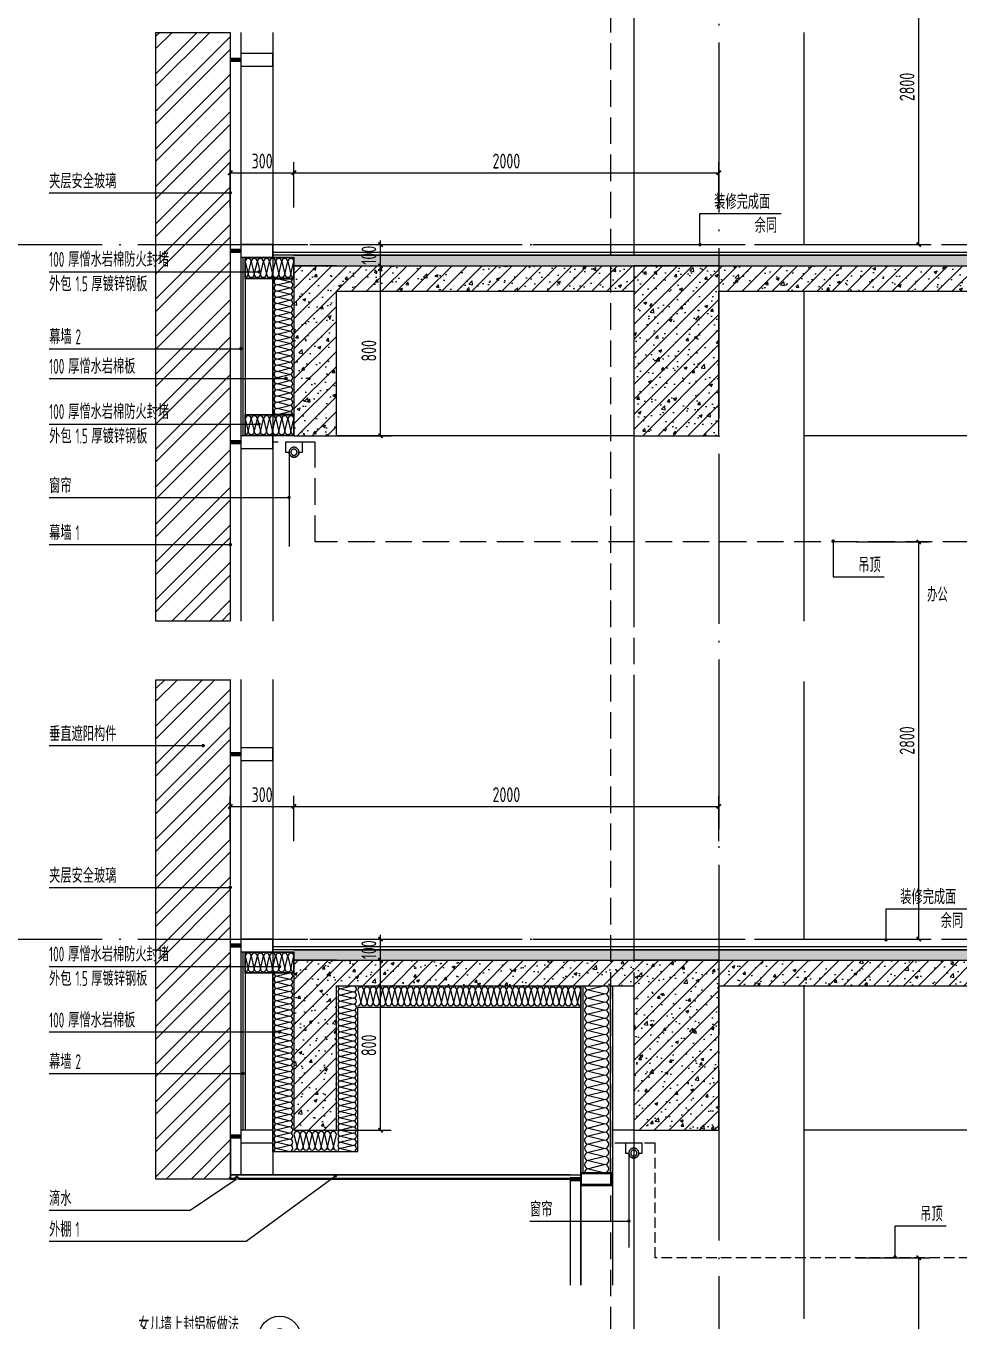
# Model space of a CAD drawing. Extents: x 198753 to 882193, y -399300 to 132460.
# Drawn here: x 348139 to 352533, y -190314 to -184216 of the extents above; entities that cross this region are included whole.
import ezdxf
from ezdxf.enums import TextEntityAlignment as Align

# ---------------------------------------------------------------- set-up
doc = ezdxf.new("R2010")
doc.units = 0
doc.header["$LTSCALE"] = 1000
doc.header["$MEASUREMENT"] = 0
for name, pattern in [('DASH', [0.35, 0.25, -0.1]), ('DOTE', [2.42, 2, -0.2, 0.02, -0.2]), ('HIDDEN', [9.525, 6.35, -3.175])]:
    doc.linetypes.add(name, pattern=pattern)
for name, color, linetype in [('00-图签', 7, 'Continuous'), ('01-标注_尺寸', 124, 'Continuous'), ('01-标注_符号', 200, 'Continuous'), ('02-TEXT_房间', 7, 'Continuous'), ('02-TEXT_标注', 130, 'Continuous'), ('05-填充_156', 156, 'Continuous'), ('05-填充_天正', 26, 'Continuous'), ('A-C_窗', 140, 'Continuous'), ('A-D-玻璃剖线', 130, 'Continuous'), ('A-D-金属剖线', 200, 'Continuous'), ('A-D-金属看线', 205, 'Continuous'), ('A-D_龙骨', 131, 'Continuous'), ('A-STR-面层', 191, 'Continuous'), ('A-SUR_保温', 222, 'Continuous'), ('A-SUR_看线', 231, 'Continuous'), ('A-SUR_面层', 191, 'Continuous'), ('A-TECH_结构', 21, 'Continuous'), ('A-金属背板', 30, 'Continuous'), ('A_AXIS-轴线', 36, 'DOTE'), ('A_STR-砼墙', 51, 'Continuous'), ('A_STR-砼柱', 51, 'Continuous'), ('D_铝板', 181, 'Continuous'), ('I-E-家具_活动', 201, 'DASH'), ('钢龙骨', 173, 'Continuous')]:
    doc.layers.add(name, color=color, linetype=linetype)
doc.styles.add('_TCH_DIM', font='ROS1', dxfattribs={"width": 0.8, "bigfont": 'JD'})
doc.styles.add('_TCH_DIM_T3', font='ROS1', dxfattribs={"width": 0.8, "bigfont": 'JD'})
doc.styles.get("Standard").update_dxf_attribs({"font": 'gbenor.shx', "bigfont": 'gbcbig.shx'})
doc.dimstyles.new('_TCH_ARCH&&20', dxfattribs={"dimtxt": 70, "dimasz": 20, "dimexe": 50, "dimexo": 60, "dimgap": 20, "dimtad": 1, "dimdec": 0, "dimzin": 0, "dimdsep": 46, "dimtxsty": '_TCH_DIM_T3', "dimblk": 'ARCHTICK', "dimcen": 0.09, "dimclrt": 4, "dimazin": 2, "dimtfac": 1, "dimtdec": 0, "dimtix": 1, "dimtmove": 2, "dimatfit": 3, "dimfxl": 0, "dimtolj": 1, "dimtzin": 0, "dimarcsym": 0})
pattern_1 = [(50, (0, 0), (143.452037, -12.550427), [15, -165]), (355, (0, 0), (-27.750267, 150.438427), [12, -132]), (100.4514, (11.95, -1.05), (115.701876, 137.88791), [12.74804, -140.22842]), (46.1842, (0, 40), (213.44821, -33.1038), [22.5, -247.5]), (96.6356, (17.79, 37.24), (186.93254, 194.82357), [19.12206, -210.3426]), (351.1842, (0, 40), (186.93239, 194.82372), [18, -198]), (21, (20, 30), (119.38141, -80.52378), [15, -165]), (326, (20, 30), (48.663066, 145.03001), [12, -132]), (71.4514, (29.95, 23.29), (168.044526, 64.5061), [12.74804, -140.22842]), (37.5, (0, 0), (2.431971, 66.578771), [0, -130.4, 0, -134, 0, -132.5]), (7.5, (0, 0), (52.613907, 78.882342), [0, -76.4, 0, -127.4, 0, -50.5]), (327.5, (-44.6, 0), (106.764487, -4.510974), [0, -50, 0, -156, 0, -207]), (317.5, (-64.6, 0), (116.637234, 20.020996), [0, -65, 0, -103.6, 0, -147])]
pattern_2 = [(45, (0, 0), (-35.355339, 35.355339), []), (50, (0, 0), (143.452037, -12.550427), [15, -165]), (355, (0, 0), (-27.750267, 150.438427), [12, -132]), (100.4514, (11.95, -1.05), (115.701876, 137.88791), [12.74804, -140.22842]), (46.1842, (0, 40), (213.44821, -33.1038), [22.5, -247.5]), (96.6356, (17.79, 37.24), (186.93254, 194.82357), [19.12206, -210.3426]), (351.1842, (0, 40), (186.93239, 194.82372), [18, -198]), (21, (20, 30), (119.38141, -80.52378), [15, -165]), (326, (20, 30), (48.663066, 145.03001), [12, -132]), (71.4514, (29.95, 23.29), (168.044526, 64.5061), [12.74804, -140.22842]), (37.5, (0, 0), (2.431971, 66.578771), [0, -130.4, 0, -134, 0, -132.5]), (7.5, (0, 0), (52.613907, 78.882342), [0, -76.4, 0, -127.4, 0, -50.5]), (327.5, (-44.6, 0), (106.764487, -4.510974), [0, -50, 0, -156, 0, -207]), (317.5, (-64.6, 0), (116.637234, 20.020996), [0, -65, 0, -103.6, 0, -147])]

# ---------------------------------------------------------------- blocks, each defined once
blk = doc.blocks.new('*U217')
at = {"layer": '05-填充_156'}
h = blk.add_hatch(dxfattribs=at)
h.set_pattern_fill('金属', color=256, scale=50)
h.set_pattern_definition([(45, (7135.61, -126962.34), (-88.3883, 88.3883), []), (45, (7194.53, -126962.34), (-88.3883, 88.3883), [])])
h.paths.add_polyline_path([(6935.6, -127262.3), (7285.6, -127262.3), (7285.6, -129613.6), (6935.6, -129613.6)])
at = {"layer": 'A-SUR_看线', "color": 8}
blk.add_lwpolyline([(6935.6, -127262.3), (7285.6, -127262.3), (7285.6, -129613.6), (6935.6, -129613.6)], close=True, dxfattribs=at)
blk = doc.blocks.new('dasgfs')
at = {"layer": '01-标注_符号'}
for p, q in [((0, 0), (0, 146.5)), ((0, 146.5), (382.7, 146.5))]:
    blk.add_line(p, q, dxfattribs=at)
at = {"layer": '01-标注_符号', "const_width": 8}
blk.add_lwpolyline([(0, -4, 1), (0, 4, 1)], format="xyb", close=True, dxfattribs=at)
at = {"layer": '02-TEXT_标注', "style": '_TCH_DIM', "width": 0.8}
for s, p in [('装修完成面', (66.9, 167.5)), ('余同', (257.5, 55.5))]:
    blk.add_text(s, height=69.46, dxfattribs=at).set_placement(p)
blk = doc.blocks.new('窗帘')
at = {"linetype": 'HIDDEN', "ltscale": 3}
blk.add_line((23.3, -47.5), (23.3, -491.9), dxfattribs=at)
blk.add_lwpolyline([(-23.3, -47.5), (-39.5, -47.5), (-39.5, 0), (39.5, 0), (39.5, -47.5), (23.3, -47.5)])
for radius in [23.3, 14.3]:
    blk.add_circle((0, -47.5), radius)
blk.add_arc((0, -47.5), 23.3, 180, 0)
blk = doc.blocks.new('*U250')
at = {"layer": '05-填充_天正'}
h = blk.add_hatch(dxfattribs=at)
h.set_pattern_fill('混凝土', color=256, scale=20, style=0)
h.set_pattern_definition(pattern_1)
h.paths.add_polyline_path([(315431.8, 7877.5), (315431.8, 7827.5), (318962.2, 7827.5), (318962.2, 7877.5)])
h = blk.add_hatch(dxfattribs=at)
h.set_pattern_fill('钢筋混凝土', color=256, scale=20, style=0)
h.set_pattern_definition(pattern_2)
h.paths.add_polyline_path([(315431.8, 7027.5), (315631.8, 7027.5), (315631.8, 7827.5), (315431.8, 7827.5)])
h = blk.add_hatch(dxfattribs=at)
h.set_pattern_fill('钢筋混凝土', color=256, scale=20, style=0)
h.set_pattern_definition(pattern_2)
h.paths.add_polyline_path([(317031.9, 7707.5), (317031.9, 7827.5), (315631.8, 7827.5), (315631.8, 7707.5)])
h = blk.add_hatch(dxfattribs=at)
h.set_pattern_fill('钢筋混凝土', color=256, scale=20, style=0)
h.set_pattern_definition(pattern_2)
h.paths.add_polyline_path([(317031.9, 7027.5), (317431.9, 7027.5), (317431.9, 7827.5), (317031.9, 7827.5)])
h = blk.add_hatch(dxfattribs=at)
h.set_pattern_fill('钢筋混凝土', color=256, scale=20, style=0)
h.set_pattern_definition(pattern_2)
h.paths.add_polyline_path([(317431.9, 7827.5), (317431.9, 7707.5), (318962.2, 7707.5), (318962.2, 7827.5)])
at = {"layer": '01-标注_符号'}
for p, q in [((318261.9, 6431.5), (318261.9, 6578)), ((318261.9, 6578), (318502.4, 6578))]:
    blk.add_line(p, q, dxfattribs=at)
at = {"layer": '01-标注_符号', "const_width": 8}
blk.add_lwpolyline([(318261.9, 6427.5, 1), (318261.9, 6435.5, 1)], format="xyb", close=True, dxfattribs=at)
at = {"layer": 'A-STR-面层', "linetype": 'DASH', "ltscale": 0.5}
blk.add_lwpolyline([(315331.8, 7927.5), (318962.2, 7927.5)], dxfattribs=at)
at = {"layer": 'A-STR-面层'}
blk.add_lwpolyline([(318962.2, 7877.5), (315331.8, 7877.5), (315331.8, 7892.5), (318962.2, 7892.5)], dxfattribs=at)
at = {"layer": 'A-STR-面层', "linetype": 'DASH', "ltscale": 0.2}
blk.add_lwpolyline([(318962.2, 6427.5), (317131.7, 6427.5), (317131.7, 6967.5), (316931.8, 6967.5)], dxfattribs=at)
at = {"layer": 'A-SUR_面层'}
for p, q in [((315431.8, 7877.5), (318962.2, 7877.5)), ((315431.8, 7827.5), (318962.2, 7827.5))]:
    blk.add_line(p, q, dxfattribs=at)
at = {"layer": 'A-TECH_结构'}
for points in [[(317031.9, 9140.6), (317031.9, 7927.5)], [(317831.9, 9140.6), (317831.9, 7927.5)], [(317031.9, 7707.5), (317031.9, 6139.8)], [(317831.9, 7707.5), (317831.9, 6139.8)], [(317031.9, 7027.5), (316931.8, 7027.5)], [(318962.2, 7027.5), (317831.9, 7027.5)]]:
    blk.add_lwpolyline(points, dxfattribs=at)
at = {"layer": 'A_STR-砼墙'}
for p, q in [((315631.8, 7827.5), (317031.9, 7827.5)), ((317431.9, 7827.5), (318962.2, 7827.5)), ((315631.8, 7707.5), (317031.9, 7707.5)), ((317431.9, 7707.5), (318962.2, 7707.5))]:
    blk.add_line(p, q, dxfattribs=at)
at = {"layer": 'A_STR-砼柱'}
for p, q in [((315631.8, 7827.5), (315431.8, 7827.5)), ((315431.8, 7827.5), (315431.8, 7027.5)), ((317431.9, 7827.5), (317031.9, 7827.5)), ((315631.8, 7027.5), (315631.8, 7707.5)), ((317031.9, 7707.5), (317031.9, 7027.5)), ((317431.9, 7027.5), (317431.9, 7707.5)), ((315431.8, 7027.5), (315631.8, 7027.5)), ((317031.9, 7027.5), (317431.9, 7027.5))]:
    blk.add_line(p, q, dxfattribs=at)
blk.add_blockref('dasgfs', (318219.3, 7924.1))
at = {"layer": 'I-E-家具_活动', "xscale": -1}
blk.add_blockref('窗帘', (317031.8, 6967.5), dxfattribs=at)
at = {"layer": '02-TEXT_标注', "style": '_TCH_DIM', "width": 0.8}
blk.add_text('吊顶', height=69.46, dxfattribs=at).set_placement((318380.2, 6599))
blk = doc.blocks.new('$LinePat$岩棉板')
at = {"color": 0}
for p, q in [((0, -17), (12, -67)), ((12, -67), (24, -17))]:
    blk.add_line(p, q, dxfattribs=at)
for centre, start, end in [((12, -17), 0, 180), ((0, -67), 270, 0), ((24, -67), 180, 270)]:
    blk.add_arc(centre, 12, start, end, dxfattribs=at)
at = {"layer": 'Defpoints'}
blk.add_point((0, 0.1), dxfattribs=at)
at = {"layer": 'Defpoints', "color": 0}
blk.add_point((24, -84), dxfattribs=at)
blk = doc.blocks.new('muqianger')
at = {"layer": '01-标注_符号', "const_width": 8}
for points in [[(7416.9, -124582.2, 1), (7424.9, -124582.2, 1)], [(7331.6, -124943.7, 1), (7339.6, -124943.7, 1)], [(7544, -125083.6, 1), (7552, -125083.6, 1)], [(7416.9, -125298.9, 1), (7424.9, -125298.9, 1)]]:
    blk.add_lwpolyline(points, format="xyb", close=True, dxfattribs=at)
at = {"layer": '01-标注_符号'}
for points in [[(6432.9, -124582.2), (7420.9, -124582.2)], [(6432.9, -124943.7), (7335.6, -124943.7)], [(6432.9, -125083.6), (7548, -125083.6)], [(6432.9, -125298.9), (7420.9, -125298.9)]]:
    blk.add_lwpolyline(points, dxfattribs=at)
at = {"layer": 'A-D-金属剖线'}
for points in [[(7585.6, -124614.1), (7355.6, -124614.1), (7355.6, -124513.6), (7585.6, -124513.6)], [(7584.1, -124612.6), (7357.1, -124612.6), (7357.1, -124515.1), (7584.1, -124515.1)], [(7585.6, -125353.6), (7463.5, -125353.6), (7463.5, -125353.6), (7355.6, -125353.6), (7355.6, -125254.1), (7585.6, -125254.1), (7585.6, -125353.6)], [(7584.1, -125352.1), (7463.5, -125352.1), (7357.1, -125352.1), (7357.1, -125255.6), (7584.1, -125255.6)]]:
    blk.add_lwpolyline(points, close=True, dxfattribs=at)
at = {"layer": 'A-SUR_保温'}
blk.add_lwpolyline([(7485.6, -124614.1), (7585.6, -124614.1), (7585.6, -125254.1), (7485.6, -125254.1)], close=True, dxfattribs=at)
at = {"layer": 'A-金属背板'}
blk.add_lwpolyline([(7345.6, -124513.6), (7355.6, -124513.6), (7355.6, -125353.6), (7345.6, -125353.6)], close=True, dxfattribs=at)
at = {"layer": 'A-SUR_保温', "yscale": 1.188379012465143, "zscale": 1.188379012465143}
for p, xscale, rotation in [((7355.6, -124513.6), 1.197916665669416, 1.41377259696773e-10), ((7384.4, -124513.6), 1.197916665669416, 1.41377259696773e-10), ((7413.1, -124513.6), 1.197916665669416, 1.41377259696773e-10), ((7441.9, -124513.6), 1.197916665669416, 1.41377259696773e-10), ((7470.6, -124513.6), 1.197916665669416, 1.41377259696773e-10), ((7499.4, -124513.6), 1.197916665669416, 1.41377259696773e-10), ((7528.1, -124513.6), 1.197916665669416, 1.41377259696773e-10), ((7556.9, -124513.6), 1.197916665669416, 1.41377259696773e-10), ((7485.6, -124643.2), 1.212040539249619, 89.99999984756685), ((7485.6, -124672.3), 1.212040539249619, 89.99999984756685), ((7485.6, -124701.4), 1.212040539249619, 89.99999984756685), ((7485.6, -124730.5), 1.212040539249619, 89.99999984756685), ((7485.6, -124759.6), 1.212040539249619, 89.99999984756685), ((7485.6, -124788.7), 1.212040539249619, 89.99999984756685), ((7485.6, -124817.8), 1.212040539249619, 89.99999984756685), ((7485.6, -124846.9), 1.212040539249619, 89.99999984756685), ((7485.6, -124875.9), 1.212040539249619, 89.99999984756685), ((7485.6, -124905), 1.212040539249619, 89.99999984756685), ((7485.6, -124934.1), 1.212040539249619, 89.99999984756685), ((7485.6, -124963.2), 1.212040539249619, 89.99999984756685), ((7485.6, -124992.3), 1.212040539249619, 89.99999984756685), ((7485.6, -125021.4), 1.212040539249619, 89.99999984756685), ((7485.6, -125050.5), 1.212040539249619, 89.99999984756685), ((7485.6, -125079.6), 1.212040539249619, 89.99999984756685), ((7485.6, -125108.7), 1.212040539249619, 89.99999984756685), ((7485.6, -125137.7), 1.212040539249619, 89.99999984756685), ((7485.6, -125166.8), 1.212040539249619, 89.99999984756685), ((7485.6, -125195.9), 1.212040539249619, 89.99999984756685), ((7485.6, -125225), 1.212040539249619, 89.99999984756685), ((7485.6, -125254.1), 1.212040539249619, 89.99999984756685)]:
    blk.add_blockref('$LinePat$岩棉板', p, dxfattribs=dict(at, xscale=xscale, rotation=rotation))
at = {"layer": 'A-SUR_保温', "xscale": 1.197916665664566, "yscale": 1.188379012465143, "zscale": 1.188379012465143}
for p in [(7355.6, -125254.1), (7384.4, -125254.1), (7413.1, -125254.1), (7441.9, -125254.1), (7470.6, -125254.1), (7499.4, -125254.1), (7528.1, -125254.1), (7556.9, -125254.1)]:
    blk.add_blockref('$LinePat$岩棉板', p, dxfattribs=at)
at = {"layer": '02-TEXT_标注', "style": '_TCH_DIM'}
for s, height, width, p in [('100', 70, 0.64, (6432.9, -124558.3)), ('厚憎水岩棉防火封堵', 69.46, 0.8, (6522.5, -124558.3)), ('外包', 69.46, 0.8, (6432.9, -124673.2)), ('1.5', 70, 0.64, (6557, -124673.2)), ('厚镀锌钢板', 69.46, 0.8, (6631.7, -124673.2)), ('幕墙', 69.46, 0.8, (6432.9, -124922.7)), ('2', 70, 0.64, (6557, -124922.7)), ('100', 70, 0.64, (6432.9, -125061.6)), ('厚憎水岩棉板', 69.46, 0.8, (6522.5, -125061.6)), ('100', 70, 0.64, (6432.9, -125275)), ('厚憎水岩棉防火封堵', 69.46, 0.8, (6522.5, -125275)), ('外包', 69.46, 0.8, (6432.9, -125389.9)), ('1.5', 70, 0.64, (6557, -125389.9)), ('厚镀锌钢板', 69.46, 0.8, (6631.7, -125389.9))]:
    blk.add_text(s, height=height, dxfattribs=dict(at, width=width)).set_placement(p)
blk = doc.blocks.new('kyuhtr')
at = {"const_width": 20}
blk.add_lwpolyline([(50, 0), (0, 0)], dxfattribs=at)
blk.add_lwpolyline([(50, -30), (200, -30), (200, 30), (50, 30)], close=True)
blk = doc.blocks.new('*U276')
at = {"layer": 'A-D-玻璃剖线'}
for points in [[(7285.6, -123454.4), (7285.6, -126226)], [(7335.6, -123454.4), (7335.6, -126226)]]:
    blk.add_lwpolyline(points, dxfattribs=at)
at = {"layer": '钢龙骨'}
for points in [[(7485.6, -123454.4), (7485.6, -124483.6)], [(7485.6, -124483.6), (7485.6, -126226)]]:
    blk.add_lwpolyline(points, dxfattribs=at)
at = {"layer": 'A-D_龙骨'}
for p in [(7285.6, -123583.6), (7285.6, -124483.6), (7285.6, -125383.6)]:
    blk.add_blockref('kyuhtr', p, dxfattribs=at)
blk = doc.blocks.new('*U247')
at = {"layer": '05-填充_天正'}
h = blk.add_hatch(dxfattribs=at)
h.set_pattern_fill('混凝土', color=256, scale=20, style=0)
h.set_pattern_definition(pattern_1)
h.paths.add_polyline_path([(9085.5, -124503.6), (9085.5, -124553.6), (12615.9, -124553.6), (12615.9, -124503.6)])
h = blk.add_hatch(dxfattribs=at)
h.set_pattern_fill('钢筋混凝土', color=256, scale=20, style=0)
h.set_pattern_definition(pattern_2)
h.paths.add_polyline_path([(9085.5, -125353.6), (9285.5, -125353.6), (9285.5, -124553.6), (9085.5, -124553.6)])
h = blk.add_hatch(dxfattribs=at)
h.set_pattern_fill('钢筋混凝土', color=256, scale=20, style=0)
h.set_pattern_definition(pattern_2)
h.paths.add_polyline_path([(10685.6, -124673.6), (10685.6, -124553.6), (9285.5, -124553.6), (9285.5, -124673.6)])
h = blk.add_hatch(dxfattribs=at)
h.set_pattern_fill('钢筋混凝土', color=256, scale=20, style=0)
h.set_pattern_definition(pattern_2)
h.paths.add_polyline_path([(10685.6, -125353.6), (11085.6, -125353.6), (11085.6, -124553.6), (10685.6, -124553.6)])
h = blk.add_hatch(dxfattribs=at)
h.set_pattern_fill('钢筋混凝土', color=256, scale=20, style=0)
h.set_pattern_definition(pattern_2)
h.paths.add_polyline_path([(11085.6, -124553.6), (11085.6, -124673.6), (12615.9, -124673.6), (12615.9, -124553.6)])
at = {"layer": '01-标注_符号'}
for p, q in [((11623.9, -125849.6), (11623.9, -126017.4)), ((11623.9, -126017.4), (11864.3, -126017.4))]:
    blk.add_line(p, q, dxfattribs=at)
blk.add_lwpolyline([(7932.8, -125644.1), (9062.2, -125644.1)], dxfattribs=at)
at = {"layer": '01-标注_符号', "const_width": 8}
for points in [[(9058.2, -125644.1, 1), (9066.2, -125644.1, 1)], [(11623.9, -125845.6, 1), (11623.9, -125853.6, 1)]]:
    blk.add_lwpolyline(points, format="xyb", close=True, dxfattribs=at)
at = {"layer": 'A-STR-面层', "linetype": 'DASH', "ltscale": 0.5}
for points in [[(8985.5, -124453.6), (12615.9, -124453.6)], [(12615.9, -125853.6), (9185.4, -125853.6), (9185.4, -125383.6), (8985.4, -125383.6)]]:
    blk.add_lwpolyline(points, dxfattribs=at)
at = {"layer": 'A-STR-面层'}
blk.add_lwpolyline([(12615.9, -124503.6), (8985.5, -124503.6), (8985.5, -124488.6), (12615.9, -124488.6)], dxfattribs=at)
at = {"layer": 'A-SUR_面层'}
for p, q in [((9085.5, -124503.6), (12615.9, -124503.6)), ((9085.5, -124553.6), (12615.9, -124553.6))]:
    blk.add_line(p, q, dxfattribs=at)
at = {"layer": 'A-TECH_结构'}
for points in [[(10685.6, -123454.4), (10685.6, -124453.6)], [(11485.6, -123454.4), (11485.6, -124453.6)], [(10685.6, -124673.6), (10685.6, -126226)], [(11485.6, -124673.6), (11485.6, -126226)], [(10685.6, -125353.6), (9285.5, -125353.6)], [(12615.9, -125353.6), (11485.6, -125353.6)]]:
    blk.add_lwpolyline(points, dxfattribs=at)
at = {"layer": 'A_STR-砼墙'}
for p, q in [((9285.5, -124553.6), (10685.6, -124553.6)), ((11085.6, -124553.6), (12615.9, -124553.6)), ((9285.5, -124673.6), (10685.6, -124673.6)), ((11085.6, -124673.6), (12615.9, -124673.6))]:
    blk.add_line(p, q, dxfattribs=at)
at = {"layer": 'A_STR-砼柱'}
for p, q in [((9285.5, -124553.6), (9085.5, -124553.6)), ((9085.5, -124553.6), (9085.5, -125353.6)), ((11085.6, -124553.6), (10685.6, -124553.6)), ((9285.5, -125353.6), (9285.5, -124673.6)), ((10685.6, -124673.6), (10685.6, -125353.6)), ((11085.6, -125353.6), (11085.6, -124673.6)), ((9085.5, -125353.6), (9285.5, -125353.6)), ((10685.6, -125353.6), (11085.6, -125353.6))]:
    blk.add_line(p, q, dxfattribs=at)
blk.add_blockref('dasgfs', (10997, -124453.6))
at = {"layer": 'I-E-家具_活动', "xscale": -1}
blk.add_blockref('窗帘', (9085.5, -125383.6), dxfattribs=at)
at = {"layer": '02-TEXT_标注', "style": '_TCH_DIM', "width": 0.8}
for s, p in [('窗帘', (7932.8, -125623.1)), ('吊顶', (11742.2, -125996.4))]:
    blk.add_text(s, height=69.46, dxfattribs=at).set_placement(p)
blk = doc.blocks.new('*U187')
at = {"layer": '05-填充_156'}
h = blk.add_hatch(dxfattribs=at)
h.set_pattern_fill('金属', color=256, scale=50)
h.set_pattern_definition([(45, (7135.61, -126542.07), (-88.3883, 88.3883), []), (45, (7194.53, -126542.07), (-88.3883, 88.3883), [])])
h.paths.add_polyline_path([(6935.6, -126842), (7285.6, -126842), (7285.6, -129613.6), (6935.6, -129613.6)])
at = {"layer": 'A-SUR_看线', "color": 8}
blk.add_lwpolyline([(6935.6, -126842), (7285.6, -126842), (7285.6, -129613.6), (6935.6, -129613.6)], close=True, dxfattribs=at)
blk = doc.blocks.new('*U259')
at = {"layer": '01-标注_符号'}
for p, q in [((276.4, 276.7), (482.1, 631.6)), ((482.1, 631.6), (1232.4, 631.6)), ((1432.4, 631.6), (1232.4, 631.6)), ((265.8, 227.5), (580.4, 41.3)), ((580.4, 41.3), (753.6, 41.3))]:
    blk.add_line(p, q, dxfattribs=at)
blk.add_lwpolyline([(-96.9, 460.3, 0, 0, 0), (33.1, 444.2, 16, 0, 0), (92.6, 436.8, 0, 0, 0)], format="xyseb", dxfattribs=at)
for points, const_width in [([(-304, 179.5, 1), (-296, 179.5, 1)], 8), ([(263.5, 228.8, 1), (268.1, 226.1, 1)], 5.33)]:
    blk.add_lwpolyline(points, format="xyb", close=True, dxfattribs=dict(at, const_width=const_width))
blk.add_lwpolyline([(-1149.7, 179.5), (-300, 179.5)], dxfattribs=at)
for centre, radius in [((1332.4, 631.6), 100), ((249.6, 230.5), 53.5)]:
    blk.add_circle(centre, radius, dxfattribs=at)
at = {"layer": 'A-D-金属剖线'}
blk.add_line((-130, 443.2), (-130, 440.2), dxfattribs=at)
for points in [[(235, 220), (295, 220), (295, 386.8), (-300, 450), (-300, 20)], [(276.2, 223), (292, 223), (292, 384.1), (-297, 446.6), (-297, 20)], [(235, 240), (275, 240), (275, 369), (-280, 427.5), (-280, 20)], [(235, 223), (253.8, 223)], [(276.2, 223), (265, 234.2), (253.8, 223)], [(275, 220), (265, 230), (255, 220)]]:
    blk.add_lwpolyline(points, dxfattribs=at)
at = {"layer": 'A-D-金属剖线', "const_width": 10}
blk.add_lwpolyline([(240, 240), (240, 220)], dxfattribs=at)
at = {"layer": 'A-D-金属看线'}
for p, q in [((-300, 450), (2700.1, 450)), ((295, 386.8), (2700.1, 386.8)), ((295, 220), (2700.1, 220))]:
    blk.add_line(p, q, dxfattribs=at)
at = {"layer": '02-TEXT_标注', "style": '_TCH_DIM'}
for s, height, width, p in [('女儿墙上封铝板做法', 69.46, 0.8, (666.6, 657.4)), ('参', 69.5, 0.8, (925.3, 540.6)), ('97J103-1', 70, 0.64, (987.4, 540.6)), ('浅灰色铝盖板', 69.46, 0.8, (-1149.7, 200.5)), ('滴水', 69.46, 0.8, (621.9, 62.3))]:
    blk.add_text(s, height=height, dxfattribs=dict(at, width=width)).set_placement(p)
for s, p, p2 in [('-', (1318.2, 650), (1346.5, 650)), ('8', (1318.2, 560.2), (1346.5, 560.2))]:
    blk.add_text(s, height=53, dxfattribs=at).set_placement(p, p2, align=Align.FIT)
at = {"layer": '02-TEXT_标注', "style": '_TCH_DIM', "width": 0.64}
blk.add_text('10%', height=70, rotation=352.93534, dxfattribs=at).set_placement((-40.3, 474.4))
blk = doc.blocks.new('A$C643B6CAF')
at = {"layer": '钢龙骨', "const_width": 10}
blk.add_lwpolyline([(0, -1.6), (-28, -1.6)], dxfattribs=at)
at = {"layer": '钢龙骨'}
for points in [[(0, 28.4), (0, -31.6), (150, -31.6), (150, 28.4)], [(4, 24.4), (4, -27.6), (146, -27.6), (146, 24.4)]]:
    blk.add_lwpolyline(points, close=True, dxfattribs=at)
blk = doc.blocks.new('*U302')
at = {"layer": '01-标注_符号', "const_width": 8}
for points in [[(7513.4, -128783.1, 1), (7521.4, -128783.1, 1)], [(7513.4, -129091, 1), (7521.4, -129091, 1)], [(7341.6, -129286.8, 1), (7349.6, -129286.8, 1)], [(7777.7, -129770.3, 1), (7784.2, -129765.5, 1)]]:
    blk.add_lwpolyline(points, format="xyb", close=True, dxfattribs=at)
at = {"layer": '01-标注_符号'}
for points in [[(6432.6, -128783.1), (7313.3, -128783.1), (7517.4, -128783.1)], [(6432.6, -129091), (7313.3, -129091), (7517.4, -129091)], [(6432.6, -129286.8), (7313.3, -129286.8), (7345.6, -129286.8)], [(6432.6, -130076), (7359.7, -130076), (7781, -129767.9)], [(6432.6, -129930.4), (7097.3, -129930.4), (7317.4, -129781)]]:
    blk.add_lwpolyline(points, dxfattribs=at)
at = {"layer": 'A-C_窗'}
for points in [[(8935.6, -128873.6), (8935.6, -130283.1)], [(9085.6, -128873.6), (9085.6, -130283.1)], [(8885.6, -129763.6), (7285.6, -129763.6)]]:
    blk.add_lwpolyline(points, dxfattribs=at)
at = {"layer": 'A-D-玻璃剖线'}
blk.add_lwpolyline([(8935.6, -130283.1), (8935.6, -129783.6), (8885.6, -129783.6), (8885.6, -130283.1)], dxfattribs=at)
at = {"layer": 'A-D-金属剖线'}
blk.add_line((7288.6, -129763.6), (8935.6, -129763.6), dxfattribs=at)
blk.add_lwpolyline([(7285.6, -129583.6), (7285.6, -129783.6), (7305.6, -129783.6), (7315.6, -129773.6), (7325.6, -129783.6), (7325.6, -129783.6), (8885.6, -129783.6), (8885.6, -129780.6), (7326.8, -129780.6), (7315.6, -129769.4), (7304.4, -129780.6), (7288.6, -129780.6), (7288.6, -129583.6)], dxfattribs=at)
at = {"layer": 'A-SUR_保温'}
for p, q in [((7485.6, -129653.6), (7485.6, -128813.6)), ((7585.6, -128813.6), (7585.6, -129553.6)), ((7785.6, -129553.6), (7785.6, -128873.6)), ((7585.6, -129553.6), (7785.6, -129553.6))]:
    blk.add_line(p, q, dxfattribs=at)
for points in [[(7585.6, -128813.6), (7355.6, -128813.6), (7355.6, -128713.6), (7585.6, -128713.6), (7585.6, -128813.6)], [(7585.6, -129553.6), (7785.6, -129553.6), (7785.6, -128873.6), (8935.6, -128873.6)], [(7485.6, -129653.6), (7885.6, -129653.6), (7885.6, -128973.6), (8935.6, -128973.6)]]:
    blk.add_lwpolyline(points, dxfattribs=at)
blk.add_lwpolyline([(7584.1, -128812.1), (7357.1, -128812.1), (7357.1, -128715.1), (7584.1, -128715.1)], close=True, dxfattribs=at)
at = {"layer": 'A-金属背板'}
blk.add_lwpolyline([(7345.6, -128713.6), (7355.6, -128713.6), (7355.6, -129553.6), (7345.6, -129553.6)], close=True, dxfattribs=at)
at = {"layer": '钢龙骨'}
for points in [[(9085.6, -128873.6), (9085.6, -129753.6)], [(7485.6, -129653.6), (7485.6, -129653.6)]]:
    blk.add_lwpolyline(points, dxfattribs=at)
at = {"layer": 'A-D_龙骨'}
blk.add_blockref('kyuhtr', (8885.6, -129783.6), dxfattribs=at)
at = {"layer": 'A-SUR_保温', "yscale": 1.188379012465143, "zscale": 1.188379012465143}
for p, xscale, rotation in [((7355.6, -128714.1), 1.197916665668403, 1.232519699921628e-09), ((7384.4, -128714.1), 1.197916665668403, 1.232519699921628e-09), ((7413.1, -128714.1), 1.197916665668403, 1.232519699921628e-09), ((7441.9, -128714.1), 1.197916665668403, 1.232519699921628e-09), ((7470.6, -128714.1), 1.197916665668403, 1.232519699921628e-09), ((7499.4, -128714.1), 1.197916665668403, 1.232519699921628e-09), ((7528.1, -128714.1), 1.197916665668403, 1.232519699921628e-09), ((7556.9, -128714.1), 1.197916665668403, 1.232519699921628e-09), ((7585.6, -128813.6), 1.206896550718391, 270), ((7585.6, -128842.6), 1.206896550718391, 270), ((7585.6, -128871.6), 1.206896550718391, 270), ((7585.6, -128900.5), 1.206896550718391, 270), ((7885.6, -128873.6), 1.203703702700617, 269.9999999999861), ((7885.6, -128902.5), 1.203703702700617, 269.9999999999861), ((7885.6, -128873.6), 1.215277776888649, 359.9999999998689), ((7914.8, -128873.6), 1.215277776888649, 359.9999999998689), ((7943.9, -128873.6), 1.215277776888649, 359.9999999998689), ((7973.1, -128873.6), 1.215277776888649, 359.9999999998689), ((8002.3, -128873.6), 1.215277776888649, 359.9999999998689), ((8031.4, -128873.6), 1.215277776888649, 359.9999999998689), ((8060.6, -128873.6), 1.215277776888649, 359.9999999998689), ((8089.8, -128873.6), 1.215277776888649, 359.9999999998689), ((8118.9, -128873.6), 1.215277776888649, 359.9999999998689), ((8148.1, -128873.6), 1.215277776888649, 359.9999999998689), ((8177.3, -128873.6), 1.215277776888649, 359.9999999998689), ((8206.4, -128873.6), 1.215277776888649, 359.9999999998689), ((8235.6, -128873.6), 1.215277776888649, 359.9999999998689), ((8264.8, -128873.6), 1.215277776888649, 359.9999999998689), ((8293.9, -128873.6), 1.215277776888649, 359.9999999998689), ((8323.1, -128873.6), 1.215277776888649, 359.9999999998689), ((8352.3, -128873.6), 1.215277776888649, 359.9999999998689), ((8381.4, -128873.6), 1.215277776888649, 359.9999999998689), ((8410.6, -128873.6), 1.215277776888649, 359.9999999998689), ((8439.8, -128873.6), 1.215277776888649, 359.9999999998689), ((8468.9, -128873.6), 1.215277776888649, 359.9999999998689), ((8498.1, -128873.6), 1.215277776888649, 359.9999999998689), ((8527.3, -128873.6), 1.215277776888649, 359.9999999998689), ((8556.4, -128873.6), 1.215277776888649, 359.9999999998689), ((8585.6, -128873.6), 1.215277776888649, 359.9999999998689), ((8614.8, -128873.6), 1.215277776888649, 359.9999999998689), ((8643.9, -128873.6), 1.215277776888649, 359.9999999998689), ((8673.1, -128873.6), 1.215277776888649, 359.9999999998689), ((8702.3, -128873.6), 1.215277776888649, 359.9999999998689), ((8731.4, -128873.6), 1.215277776888649, 359.9999999998689), ((8760.6, -128873.6), 1.215277776888649, 359.9999999998689), ((8789.8, -128873.6), 1.215277776888649, 359.9999999998689), ((8818.9, -128873.6), 1.215277776888649, 359.9999999998689), ((8848.1, -128873.6), 1.215277776888649, 359.9999999998689), ((8877.3, -128873.6), 1.215277776888649, 359.9999999998689), ((8906.4, -128873.6), 1.215277776888649, 359.9999999998689), ((7585.6, -128929.5), 1.206896550718391, 270), ((7585.6, -128958.4), 1.206896550718391, 270), ((7885.6, -128931.4), 1.203703702700617, 269.9999999999861), ((7885.6, -128960.3), 1.203703702700617, 269.9999999999861), ((7585.6, -128987.4), 1.206896550718391, 270), ((7585.6, -129016.4), 1.206896550718391, 270), ((7885.6, -128989.2), 1.203703702700617, 269.9999999999861), ((7885.6, -129018.1), 1.203703702700617, 269.9999999999861), ((7585.6, -129045.3), 1.206896550718391, 270), ((7585.6, -129074.3), 1.206896550718391, 270), ((7885.6, -129047), 1.203703702700617, 269.9999999999861), ((7885.6, -129075.8), 1.203703702700617, 269.9999999999861), ((7585.6, -129103.3), 1.206896550718391, 270), ((7585.6, -129132.2), 1.206896550718391, 270), ((7885.6, -129104.7), 1.203703702700617, 269.9999999999861), ((7885.6, -129133.6), 1.203703702700617, 269.9999999999861), ((7585.6, -129161.2), 1.206896550718391, 270), ((7585.6, -129190.2), 1.206896550718391, 270), ((7885.6, -129162.5), 1.203703702700617, 269.9999999999861), ((7885.6, -129191.4), 1.203703702700617, 269.9999999999861), ((7585.6, -129219.1), 1.206896550718391, 270), ((7585.6, -129248.1), 1.206896550718391, 270), ((7885.6, -129220.3), 1.203703702700617, 269.9999999999861), ((7885.6, -129249.2), 1.203703702700617, 269.9999999999861), ((7585.6, -129277.1), 1.206896550718391, 270), ((7585.6, -129306), 1.206896550718391, 270), ((7885.6, -129278.1), 1.203703702700617, 269.9999999999861), ((7885.6, -129307), 1.203703702700617, 269.9999999999861), ((7585.6, -129335), 1.206896550718391, 270), ((7585.6, -129364), 1.206896550718391, 270), ((7885.6, -129335.8), 1.203703702700617, 269.9999999999861), ((7885.6, -129364.7), 1.203703702700617, 269.9999999999861), ((7585.6, -129392.9), 1.206896550718391, 270), ((7585.6, -129421.9), 1.206896550718391, 270), ((7585.6, -129450.9), 1.206896550718391, 270), ((7885.6, -129393.6), 1.203703702700617, 269.9999999999861), ((7885.6, -129422.5), 1.203703702700617, 269.9999999999861), ((7885.6, -129451.4), 1.203703702700617, 269.9999999999861), ((7585.6, -129479.8), 1.206896550718391, 270), ((7585.6, -129508.8), 1.206896550718391, 270), ((7885.6, -129480.3), 1.203703702700617, 269.9999999999861), ((7885.6, -129509.2), 1.203703702700617, 269.9999999999861), ((7585.6, -129537.8), 1.206896550718391, 270), ((7585.6, -129566.7), 1.206896550718391, 270), ((7885.6, -129538.1), 1.203703702700617, 269.9999999999861), ((7885.6, -129567), 1.203703702700617, 269.9999999999861), ((7585.6, -129595.7), 1.206896550718391, 270), ((7585.6, -129624.7), 1.206896550718391, 270), ((7885.6, -129595.8), 1.203703702700617, 269.9999999999861), ((7885.6, -129624.7), 1.203703702700617, 269.9999999999861)]:
    blk.add_blockref('$LinePat$岩棉板', p, dxfattribs=dict(at, xscale=xscale, rotation=rotation))
at = {"layer": 'A-SUR_保温', "xscale": 1.190476189484289, "yscale": 1.188379012465143, "zscale": 1.188379012465143}
for p in [(7585.6, -129553.6), (7614.2, -129553.6), (7642.7, -129553.6), (7671.3, -129553.6), (7699.9, -129553.6), (7728.5, -129553.6), (7757, -129553.6)]:
    blk.add_blockref('$LinePat$岩棉板', p, dxfattribs=at)
at = {"layer": '钢龙骨', "xscale": -1, "rotation": 180}
blk.add_blockref('A$C643B6CAF', (8935.6, -129785.2), dxfattribs=at)
at = {"layer": '02-TEXT_标注', "style": '_TCH_DIM'}
for s, height, width, p in [('100', 70, 0.64, (6432.6, -128759.2)), ('厚憎水岩棉防火封堵', 69.46, 0.8, (6522.2, -128759.2)), ('外包', 69.46, 0.8, (6432.6, -128874.1)), ('1.5', 70, 0.64, (6556.8, -128874.1)), ('厚镀锌钢板', 69.46, 0.8, (6631.4, -128874.1)), ('100', 70, 0.64, (6432.6, -129070)), ('厚憎水岩棉板', 69.46, 0.8, (6522.2, -129070)), ('幕墙', 69.46, 0.8, (6432.6, -129265.8)), ('2', 70, 0.64, (6556.8, -129265.8)), ('滴水', 69.46, 0.8, (6432.6, -129909.4)), ('外棚', 69.46, 0.8, (6432.6, -130055)), ('1', 70, 0.64, (6556.8, -130055))]:
    blk.add_text(s, height=height, dxfattribs=dict(at, width=width)).set_placement(p)
blk = doc.blocks.new('*U216')
at = {"layer": 'A-C_窗'}
for points in [[(3340.9, 10313.6), (3340.9, 8162.3)], [(3390.9, 10313.6), (3390.9, 7982.3)]]:
    blk.add_lwpolyline(points, dxfattribs=at)
at = {"layer": '钢龙骨'}
blk.add_lwpolyline([(3540.9, 10313.6), (3540.9, 7982.3)], dxfattribs=at)
at = {"layer": 'A-D_龙骨'}
for p in [(3340.9, 9962.3), (3340.9, 9062.3), (3340.9, 8162.3)]:
    blk.add_blockref('kyuhtr', p, dxfattribs=at)
blk = doc.blocks.new('*U221')
at = {"layer": 'A-金属背板'}
for points in [[(0, -880), (0, 0)], [(10, 0), (10, -880)], [(140, -880), (140, 0)], [(150, 0), (150, -880)]]:
    blk.add_lwpolyline(points, dxfattribs=at)
at = {"layer": 'A-SUR_保温', "xscale": 1.594202879991518, "yscale": 1.544892716204687, "zscale": 1.544892716204687, "rotation": 269.9999999999894}
for p in [(140, 0), (140, -38.3), (140, -76.5), (140, -114.8), (140, -153), (140, -191.3), (140, -229.6), (140, -267.8), (140, -306.1), (140, -344.3), (140, -382.6), (140, -420.9), (140, -459.1), (140, -497.4), (140, -535.7), (140, -573.9), (140, -612.2), (140, -650.4), (140, -688.7), (140, -727), (140, -765.2), (140, -803.5), (140, -841.7)]:
    blk.add_blockref('$LinePat$岩棉板', p, dxfattribs=at)
blk = doc.blocks.new('*U298')
at = {"layer": 'A-STR-面层', "linetype": 'DASH', "ltscale": 0.5}
for points in [[(7893.8, 16587.4), (7954.3, 16587.4), (8038.8, 16441.1), (8038.8, 15702.4, 0.414214), (8198.8, 15542.4), (8948.7, 15542.4, -0.414214), (8998.7, 15492.4), (8998.7, -5251.7, 0.414214), (9158.7, -5411.7), (9755.8, -5411.7)], [(8293.8, 16587.4), (8233.3, 16587.4), (8148.8, 16441.1), (8148.8, 15702.4, 0.414214), (8198.8, 15652.4), (8948.7, 15652.4, -0.414214), (9108.7, 15492.4), (9108.7, -5251.7, 0.414214), (9158.7, -5301.7), (9755.8, -5301.7)]]:
    blk.add_lwpolyline(points, format="xyb", dxfattribs=at)
blk = doc.blocks.new('_ArchTick')
at = {"color": 0, "linetype": 'ByBlock', "const_width": 0.4}
blk.add_lwpolyline([(-0.5, -0.5), (0.5, 0.5)], dxfattribs=at)
blk = doc.blocks.new('*D1921')
at = {"layer": '01-标注_尺寸', "color": 0, "lineweight": -2, "transparency": 16777216}
for p, q in [((349101.6, -185071.2), (349101.6, -184857.6)), ((349401.6, -185071.2), (349401.6, -184857.6)), ((349101.6, -184907.6), (349401.6, -184907.6))]:
    blk.add_line(p, q, dxfattribs=at)
at = {"layer": 'Defpoints', "color": 0, "transparency": 16777216}
for p in [(349401.6, -184907.6), (349101.6, -185131.2), (349401.6, -185131.2)]:
    blk.add_point(p, dxfattribs=at)
at = {"layer": '01-标注_尺寸', "color": 0, "lineweight": -2, "transparency": 16777216, "xscale": 20, "yscale": 20, "zscale": 20, "rotation": 180}
blk.add_blockref('_ArchTick', (349101.6, -184907.6), dxfattribs=at)
at = {"layer": '01-标注_尺寸', "color": 0, "lineweight": -2, "transparency": 16777216, "xscale": 20, "yscale": 20, "zscale": 20}
blk.add_blockref('_ArchTick', (349401.6, -184907.6), dxfattribs=at)
at = {"layer": '01-标注_尺寸', "color": 4, "transparency": 16777216, "insert": (349251.6, -184852.6), "char_height": 70, "attachment_point": 5, "style": '_TCH_DIM_T3'}
blk.add_mtext('\\A1;300', dxfattribs=at)
blk = doc.blocks.new('*D1922')
at = {"layer": '01-标注_尺寸', "color": 0, "lineweight": -2, "transparency": 16777216}
for p, q in [((349401.6, -185071.2), (349401.6, -184857.6)), ((351401.6, -185071.2), (351401.6, -184857.6)), ((349401.6, -184907.6), (351401.6, -184907.6))]:
    blk.add_line(p, q, dxfattribs=at)
at = {"layer": 'Defpoints', "color": 0, "transparency": 16777216}
for p in [(351401.6, -184907.6), (349401.6, -185131.2), (351401.6, -185131.2)]:
    blk.add_point(p, dxfattribs=at)
at = {"layer": '01-标注_尺寸', "color": 0, "lineweight": -2, "transparency": 16777216, "xscale": 20, "yscale": 20, "zscale": 20, "rotation": 180}
blk.add_blockref('_ArchTick', (349401.6, -184907.6), dxfattribs=at)
at = {"layer": '01-标注_尺寸', "color": 0, "lineweight": -2, "transparency": 16777216, "xscale": 20, "yscale": 20, "zscale": 20}
blk.add_blockref('_ArchTick', (351401.6, -184907.6), dxfattribs=at)
at = {"layer": '01-标注_尺寸', "color": 4, "transparency": 16777216, "insert": (350401.6, -184852.6), "char_height": 70, "attachment_point": 5, "style": '_TCH_DIM_T3'}
blk.add_mtext('\\A1;2000', dxfattribs=at)
blk = doc.blocks.new('*D1923')
at = {"layer": '01-标注_尺寸', "color": 0, "lineweight": -2, "transparency": 16777216}
for p, q in [((352049.6, -183761.7), (352393.2, -183761.7)), ((352343.2, -185245.8), (352343.2, -183761.7)), ((352049.6, -185245.8), (352393.2, -185245.8))]:
    blk.add_line(p, q, dxfattribs=at)
at = {"layer": 'Defpoints', "color": 0, "transparency": 16777216}
for p in [(351989.6, -183761.7), (352343.2, -183761.7), (351989.6, -185245.8)]:
    blk.add_point(p, dxfattribs=at)
at = {"layer": '01-标注_尺寸', "color": 0, "lineweight": -2, "transparency": 16777216, "xscale": 20, "yscale": 20, "zscale": 20}
for p, rotation in [((352343.2, -183761.7), 90), ((352343.2, -185245.8), 270)]:
    blk.add_blockref('_ArchTick', p, dxfattribs=dict(at, rotation=rotation))
at = {"layer": '01-标注_尺寸', "color": 4, "transparency": 16777216, "insert": (352288.2, -184503.7), "char_height": 70, "attachment_point": 5, "rotation": 90, "style": '_TCH_DIM_T3'}
blk.add_mtext('\\A1;2800', dxfattribs=at)
blk = doc.blocks.new('*D1924')
at = {"layer": '01-标注_尺寸', "color": 0, "lineweight": -2, "transparency": 16777216}
for p, q in [((352049.6, -186645.8), (352393.2, -186645.8)), ((352343.2, -188515.4), (352343.2, -186645.8)), ((352049.6, -188515.4), (352393.2, -188515.4))]:
    blk.add_line(p, q, dxfattribs=at)
at = {"layer": 'Defpoints', "color": 0, "transparency": 16777216}
for p in [(351989.6, -186645.8), (352343.2, -186645.8), (351989.6, -188515.4)]:
    blk.add_point(p, dxfattribs=at)
at = {"layer": '01-标注_尺寸', "color": 0, "lineweight": -2, "transparency": 16777216, "xscale": 20, "yscale": 20, "zscale": 20}
for p, rotation in [((352343.2, -186645.8), 90), ((352343.2, -188515.4), 270)]:
    blk.add_blockref('_ArchTick', p, dxfattribs=dict(at, rotation=rotation))
at = {"layer": '01-标注_尺寸', "color": 4, "transparency": 16777216, "insert": (352288.2, -187580.6), "char_height": 70, "attachment_point": 5, "rotation": 90, "style": '_TCH_DIM_T3'}
blk.add_mtext('\\A1;2800', dxfattribs=at)
blk = doc.blocks.new('*D1925')
at = {"layer": '01-标注_尺寸', "color": 0, "lineweight": -2, "transparency": 16777216}
for p, q in [((352049.7, -190015.4), (352393.3, -190015.4)), ((352343.3, -191872), (352343.3, -190015.4)), ((352049.7, -191872), (352393.3, -191872))]:
    blk.add_line(p, q, dxfattribs=at)
at = {"layer": 'Defpoints', "color": 0, "transparency": 16777216}
for p in [(351989.7, -190015.4), (352343.3, -190015.4), (351989.7, -191872)]:
    blk.add_point(p, dxfattribs=at)
at = {"layer": '01-标注_尺寸', "color": 0, "lineweight": -2, "transparency": 16777216, "xscale": 20, "yscale": 20, "zscale": 20}
for p, rotation in [((352343.3, -190015.4), 90), ((352343.3, -191872), 270)]:
    blk.add_blockref('_ArchTick', p, dxfattribs=dict(at, rotation=rotation))
at = {"layer": '01-标注_尺寸', "color": 4, "transparency": 16777216, "insert": (352288.3, -190943.7), "char_height": 70, "attachment_point": 5, "rotation": 90, "style": '_TCH_DIM_T3'}
blk.add_mtext('\\A1;2800', dxfattribs=at)
blk = doc.blocks.new('*D1979')
at = {"layer": '01-标注_尺寸', "color": 0, "lineweight": -2, "transparency": 16777216}
for p, q in [((349595, -185345.8), (349859.1, -185345.8)), ((349809.1, -186145.8), (349809.1, -185345.8)), ((349595, -186145.8), (349859.1, -186145.8))]:
    blk.add_line(p, q, dxfattribs=at)
at = {"layer": 'Defpoints', "color": 0, "transparency": 16777216}
for p in [(349535, -185345.8), (349809.1, -185345.8), (349535, -186145.8)]:
    blk.add_point(p, dxfattribs=at)
at = {"layer": '01-标注_尺寸', "color": 0, "lineweight": -2, "transparency": 16777216, "xscale": 20, "yscale": 20, "zscale": 20}
for p, rotation in [((349809.1, -185345.8), 90), ((349809.1, -186145.8), 270)]:
    blk.add_blockref('_ArchTick', p, dxfattribs=dict(at, rotation=rotation))
at = {"layer": '01-标注_尺寸', "color": 4, "transparency": 16777216, "insert": (349754.1, -185745.8), "char_height": 70, "attachment_point": 5, "rotation": 90, "style": '_TCH_DIM_T3'}
blk.add_mtext('\\A1;800', dxfattribs=at)
blk = doc.blocks.new('*D1980')
at = {"layer": '01-标注_尺寸', "color": 0, "lineweight": -2, "transparency": 16777216}
for p, q in [((349595, -185245.8), (349859.1, -185245.8)), ((349809.1, -185245.8), (349809.1, -185225.8)), ((349809.1, -185345.8), (349809.1, -185245.8)), ((349595, -185345.8), (349859.1, -185345.8)), ((349809.1, -185345.8), (349809.1, -185365.8))]:
    blk.add_line(p, q, dxfattribs=at)
at = {"layer": 'Defpoints', "color": 0, "transparency": 16777216}
for p in [(349535, -185245.8), (349809.1, -185245.8), (349535, -185345.8)]:
    blk.add_point(p, dxfattribs=at)
at = {"layer": '01-标注_尺寸', "color": 0, "lineweight": -2, "transparency": 16777216, "xscale": 20, "yscale": 20, "zscale": 20}
for p, rotation in [((349809.1, -185245.8), 270), ((349809.1, -185345.8), 90)]:
    blk.add_blockref('_ArchTick', p, dxfattribs=dict(at, rotation=rotation))
at = {"layer": '01-标注_尺寸', "color": 4, "transparency": 16777216, "insert": (349754.1, -185295.8), "char_height": 70, "attachment_point": 5, "rotation": 90, "style": '_TCH_DIM_T3'}
blk.add_mtext('\\A1;100', dxfattribs=at)
blk = doc.blocks.new('*D1981')
at = {"layer": '01-标注_尺寸', "color": 0, "lineweight": -2, "transparency": 16777216}
for p, q in [((349595, -188615.4), (349859, -188615.4)), ((349809, -189415.4), (349809, -188615.4)), ((349595, -189415.4), (349859, -189415.4))]:
    blk.add_line(p, q, dxfattribs=at)
at = {"layer": 'Defpoints', "color": 0, "transparency": 16777216}
for p in [(349535, -188615.4), (349809, -188615.4), (349535, -189415.4)]:
    blk.add_point(p, dxfattribs=at)
at = {"layer": '01-标注_尺寸', "color": 0, "lineweight": -2, "transparency": 16777216, "xscale": 20, "yscale": 20, "zscale": 20}
for p, rotation in [((349809, -188615.4), 90), ((349809, -189415.4), 270)]:
    blk.add_blockref('_ArchTick', p, dxfattribs=dict(at, rotation=rotation))
at = {"layer": '01-标注_尺寸', "color": 4, "transparency": 16777216, "insert": (349754, -189015.4), "char_height": 70, "attachment_point": 5, "rotation": 90, "style": '_TCH_DIM_T3'}
blk.add_mtext('\\A1;800', dxfattribs=at)
blk = doc.blocks.new('*D1982')
at = {"layer": '01-标注_尺寸', "color": 0, "lineweight": -2, "transparency": 16777216}
for p, q in [((349595, -188515.4), (349859, -188515.4)), ((349809, -188515.4), (349809, -188495.4)), ((349809, -188615.4), (349809, -188515.4)), ((349595, -188615.4), (349859, -188615.4)), ((349809, -188615.4), (349809, -188635.4))]:
    blk.add_line(p, q, dxfattribs=at)
at = {"layer": 'Defpoints', "color": 0, "transparency": 16777216}
for p in [(349535, -188515.4), (349809, -188515.4), (349535, -188615.4)]:
    blk.add_point(p, dxfattribs=at)
at = {"layer": '01-标注_尺寸', "color": 0, "lineweight": -2, "transparency": 16777216, "xscale": 20, "yscale": 20, "zscale": 20}
for p, rotation in [((349809, -188515.4), 270), ((349809, -188615.4), 90)]:
    blk.add_blockref('_ArchTick', p, dxfattribs=dict(at, rotation=rotation))
at = {"layer": '01-标注_尺寸', "color": 4, "transparency": 16777216, "insert": (349754, -188565.4), "char_height": 70, "attachment_point": 5, "rotation": 90, "style": '_TCH_DIM_T3'}
blk.add_mtext('\\A1;100', dxfattribs=at)
blk = doc.blocks.new('*D1985')
at = {"layer": '01-标注_尺寸', "color": 0, "lineweight": -2, "transparency": 16777216}
for p, q in [((349101.6, -188054.2), (349101.6, -187840.6)), ((349401.6, -188054.2), (349401.6, -187840.6)), ((349101.6, -187890.6), (349401.6, -187890.6))]:
    blk.add_line(p, q, dxfattribs=at)
at = {"layer": 'Defpoints', "color": 0, "transparency": 16777216}
for p in [(349401.6, -187890.6), (349101.6, -188114.2), (349401.6, -188114.2)]:
    blk.add_point(p, dxfattribs=at)
at = {"layer": '01-标注_尺寸', "color": 0, "lineweight": -2, "transparency": 16777216, "xscale": 20, "yscale": 20, "zscale": 20, "rotation": 180}
blk.add_blockref('_ArchTick', (349101.6, -187890.6), dxfattribs=at)
at = {"layer": '01-标注_尺寸', "color": 0, "lineweight": -2, "transparency": 16777216, "xscale": 20, "yscale": 20, "zscale": 20}
blk.add_blockref('_ArchTick', (349401.6, -187890.6), dxfattribs=at)
at = {"layer": '01-标注_尺寸', "color": 4, "transparency": 16777216, "insert": (349251.6, -187835.6), "char_height": 70, "attachment_point": 5, "style": '_TCH_DIM_T3'}
blk.add_mtext('\\A1;300', dxfattribs=at)
blk = doc.blocks.new('*D1986')
at = {"layer": '01-标注_尺寸', "color": 0, "lineweight": -2, "transparency": 16777216}
for p, q in [((349401.6, -188054.2), (349401.6, -187840.6)), ((351401.6, -188054.2), (351401.6, -187840.6)), ((349401.6, -187890.6), (351401.6, -187890.6))]:
    blk.add_line(p, q, dxfattribs=at)
at = {"layer": 'Defpoints', "color": 0, "transparency": 16777216}
for p in [(351401.6, -187890.6), (349401.6, -188114.2), (351401.6, -188114.2)]:
    blk.add_point(p, dxfattribs=at)
at = {"layer": '01-标注_尺寸', "color": 0, "lineweight": -2, "transparency": 16777216, "xscale": 20, "yscale": 20, "zscale": 20, "rotation": 180}
blk.add_blockref('_ArchTick', (349401.6, -187890.6), dxfattribs=at)
at = {"layer": '01-标注_尺寸', "color": 0, "lineweight": -2, "transparency": 16777216, "xscale": 20, "yscale": 20, "zscale": 20}
blk.add_blockref('_ArchTick', (351401.6, -187890.6), dxfattribs=at)
at = {"layer": '01-标注_尺寸', "color": 4, "transparency": 16777216, "insert": (350401.6, -187835.6), "char_height": 70, "attachment_point": 5, "style": '_TCH_DIM_T3'}
blk.add_mtext('\\A1;2000', dxfattribs=at)

msp = doc.modelspace()

# ---------------------------------------------------------------- linework, layer by layer
at = {"layer": '01-标注_符号'}
for points in [[(348248.8, -185002.4), (349101.6, -185002.4)], [(348249.1, -186658.3), (349101.8, -186658.3)], [(348248.8, -187604.6), (348974, -187604.6)], [(348248.8, -188272), (349101.6, -188272)], [(350512.8, -189843), (350978.3, -189843)]]:
    msp.add_lwpolyline(points, dxfattribs=at)
at = {"layer": '01-标注_符号', "const_width": 8}
for points in [[(349097.6, -185002.4, 1), (349105.6, -185002.4, 1)], [(349097.8, -186658.3, 1), (349105.8, -186658.3, 1)], [(348970, -187604.6, 1), (348978, -187604.6, 1)], [(349097.6, -188272, 1), (349105.6, -188272, 1)], [(350974.3, -189843, 1), (350982.3, -189843, 1)]]:
    msp.add_lwpolyline(points, format="xyb", close=True, dxfattribs=at)
at = {"layer": 'A_AXIS-轴线', "ltscale": 0.4}
for p, q in [((351401.7, -178486.5), (351401.7, -205192.3)), ((347698.2, -185245.8), (353220.5, -185245.8)), ((347698.2, -188515.4), (353220.5, -188515.4))]:
    msp.add_line(p, q, dxfattribs=at)
at = {"layer": '钢龙骨'}
msp.add_lwpolyline([(349301.6, -187302.3), (349301.6, -188515.4)], dxfattribs=at)

# ---------------------------------------------------------------- block references
for name, p in [('*U276', (341816, -60792.1)), ('muqianger', (341816, -60792.1)), ('*U250', (33969.8, -196442.9)), ('*U221', (350751.6, -188735.4))]:
    msp.add_blockref(name, p)
at = {"layer": '00-图签'}
msp.add_blockref('*U259', (348001.6, -191022, 1500), dxfattribs=at)
at = {"layer": '05-填充_天正'}
msp.add_blockref('*U216', (345760.7, -197607.6), dxfattribs=at)
at = {"layer": 'A-SUR_保温'}
for name, p in [('*U247', (340316.1, -60792.1)), ('*U187', (341816, -57404.5)), ('*U217', (341816, -60031.8)), ('*U302', (341816, -59861.7))]:
    msp.add_blockref(name, p, dxfattribs=at)
at = {"layer": 'D_铝板', "xscale": -1}
msp.add_blockref('*U298', (360000.4, -198914.2), dxfattribs=at)

# ---------------------------------------------------------------- texts
at = {"layer": '02-TEXT_房间'}
msp.add_text('办公', height=67.52, dxfattribs=at).set_placement((352382.4, -186927.2))
at = {"layer": '02-TEXT_标注', "style": '_TCH_DIM'}
for s, height, width, p in [('夹层安全玻璃', 69.46, 0.8, (348248.8, -184981.4)), ('幕墙', 69.46, 0.8, (348249.1, -186637.3)), ('1', 70, 0.64, (348373.3, -186637.3)), ('垂直遮阳构件', 69.46, 0.8, (348248.8, -187583.6)), ('夹层安全玻璃', 69.46, 0.8, (348248.8, -188251)), ('窗帘', 69.46, 0.8, (350512.8, -189822))]:
    msp.add_text(s, height=height, dxfattribs=dict(at, width=width)).set_placement(p)

# ---------------------------------------------------------------- dimensions: what is measured, and where the dimension line sits
at = {"layer": '01-标注_尺寸'}
for p1, p2, picture, middle in [((351989.6, -185245.8), (351989.6, -183761.7), '*D1923', (352288.2, -184503.7)), ((351989.6, -188515.4), (351989.6, -186645.8), '*D1924', (352288.2, -187580.6)), ((351989.7, -191872), (351989.7, -190015.4), '*D1925', (352288.3, -190943.7))]:
    dim = msp.add_aligned_dim(p1=p1, p2=p2, distance=-353.7, text='2800', dimstyle='_TCH_ARCH&&20', dxfattribs=at)
    dim.commit()
    dim.dimension.update_dxf_attribs({"geometry": picture, "text_midpoint": middle})
for p1, p2, distance, picture, middle in [((349101.6, -185131.2), (349401.6, -185131.2), 223.6, '*D1921', (349251.6, -184852.6)), ((349401.6, -185131.2), (351401.6, -185131.2), 223.6, '*D1922', (350401.6, -184852.6)), ((349535, -185345.8), (349535, -185245.8), -274, '*D1980', (349754.1, -185295.8)), ((349535, -186145.8), (349535, -185345.8), -274, '*D1979', (349754.1, -185745.8)), ((349101.6, -188114.2), (349401.6, -188114.2), 223.6, '*D1985', (349251.6, -187835.6)), ((349401.6, -188114.2), (351401.6, -188114.2), 223.6, '*D1986', (350401.6, -187835.6)), ((349535, -188615.4), (349535, -188515.4), -274, '*D1982', (349754, -188565.4)), ((349535, -189415.4), (349535, -188615.4), -274, '*D1981', (349754, -189015.4))]:
    dim = msp.add_aligned_dim(p1=p1, p2=p2, distance=distance, dimstyle='_TCH_ARCH&&20', dxfattribs=at)
    dim.commit()
    dim.dimension.update_dxf_attribs({"geometry": picture, "text_midpoint": middle})

doc.saveas('drawing.dxf')
